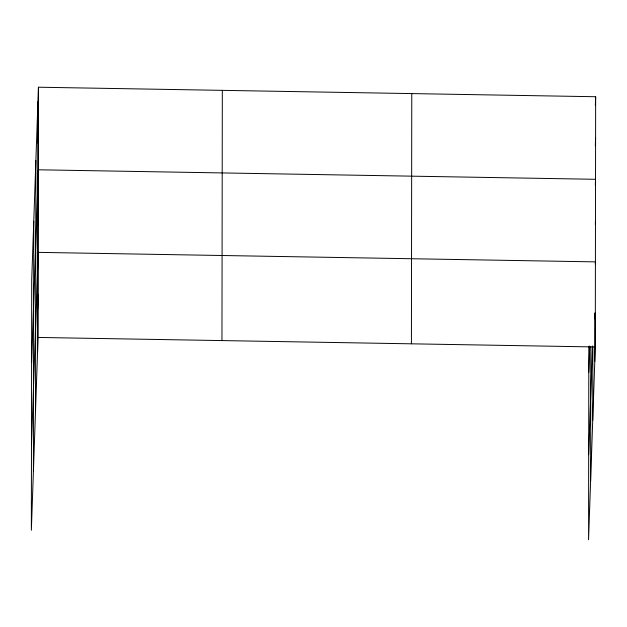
<?xml version="1.0" encoding="UTF-8"?>
<svg xmlns="http://www.w3.org/2000/svg" width="627" height="627" viewBox="0 0 627 627"><rect width="100%" height="100%" fill="white"/><g stroke="black" fill="none" stroke-linecap="round" stroke-linejoin="round"><path stroke-width="0.94" d="M33.403 471.41L33.764 221.182M35.52 410.763L35.888 160.536M37.581 351.904L37.941 101.676M38.443 87.216L31.711 280.042L31.35 530.27L38.082 337.444L38.443 87.216L595.65 96.73L595.289 346.958L588.557 539.784L588.831 346.206M221.958 340.586L222.326 90.359M411.414 343.815L411.774 93.588M590.61 480.917L590.806 346.872M592.727 420.278L592.836 346.802M594.78 361.411L594.851 313.077M37.879 142.964L38.388 128.504M31.593 362.618L38.325 169.792L595.532 179.298L595.329 185.083M37.761 225.54L38.271 211.08M31.475 445.194L38.208 252.367L595.407 261.874L595.344 263.802M37.644 309.362L38.145 294.909M595.344 105.399L595.65 96.73M595.321 145.723L595.587 138.018M588.8 372.132L589.709 346.073M595.337 224.442L595.47 220.586M588.675 454.708L592.476 345.955M594.843 318.877L595.047 313.092M38.082 337.444L595.289 346.958"/></g></svg>
